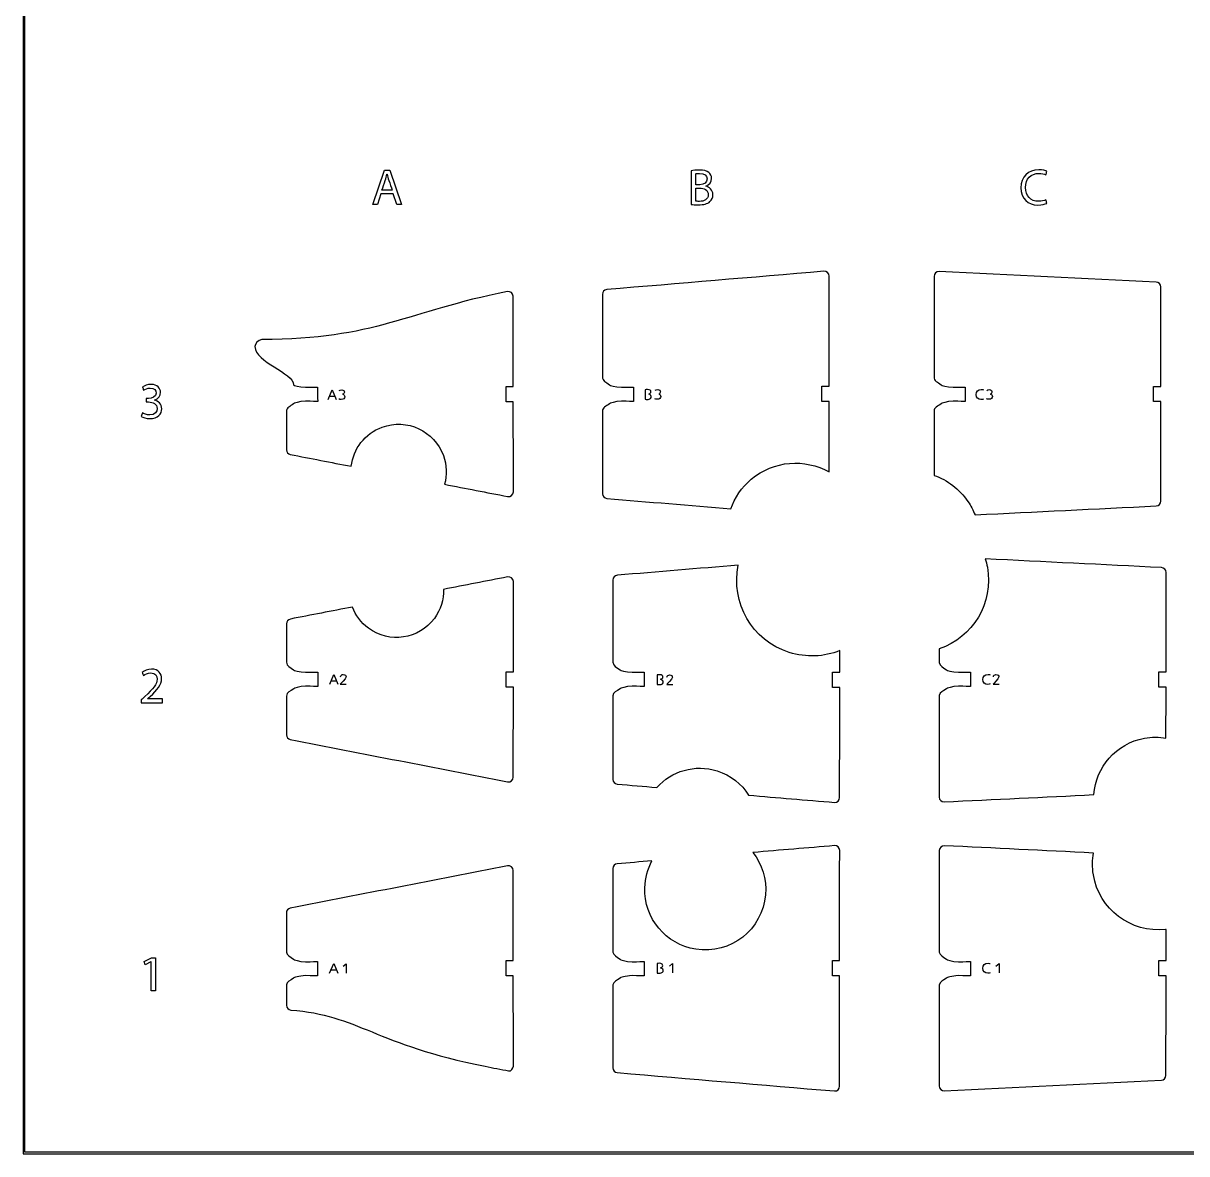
# Model space of a CAD drawing. Extents: x 0 to 430, y 0 to 540.
# Drawn here: x 0 to 242.1, y 0 to 235.4 of the extents above; entities that cross this region are included whole.
import ezdxf

# ---------------------------------------------------------------- set-up
doc = ezdxf.new("R2010")
doc.units = 0
doc.header["$MEASUREMENT"] = 0
doc.layers.add('DEFAULT', color=18, linetype='CONTINUOUS')

msp = doc.modelspace()

# ---------------------------------------------------------------- linework, layer by layer
at = {"layer": 'DEFAULT', "color": 177}
for points in [[(430, 540), (0, 540), (0, 0), (430, 0)], [(429.65, 0.35), (0.35, 0.35), (0.35, 539.65), (429.65, 539.65)], [(74.44, 199.87), (73.7, 197.62), (72.75, 197.62), (75.17, 204.76), (76.28, 204.76), (78.72, 197.62), (77.73, 197.62), (76.97, 199.87)], [(26.59, 39.94), (26.57, 39.94), (25.37, 39.3), (25.19, 40.01), (26.7, 40.81), (27.49, 40.81), (27.49, 33.93), (26.59, 33.93)]]:
    msp.add_lwpolyline(points, close=True, dxfattribs=at)
at = {"layer": 'DEFAULT', "color": 250}
for points in [[(63.46, 157.02), (64.3, 159.04), (65.15, 157.02)], [(64.89, 157.65), (63.73, 157.65)], [(63.78, 97.77), (64.61, 99.79), (65.47, 97.77)], [(65.2, 98.4), (64.04, 98.4)], [(63.76, 37.56), (64.6, 39.58), (65.45, 37.57)], [(66.55, 39.02), (67.2, 39.55), (67.21, 37.6)], [(134.49, 39.07), (135.15, 39.6), (135.15, 37.65)], [(202.43, 39.07), (203.09, 39.6), (203.08, 37.65)], [(65.19, 38.2), (64.03, 38.2)]]:
    msp.add_lwpolyline(points, dxfattribs=at)
at = {"layer": 'DEFAULT', "color": 177}
for points, knots in [([(76.78, 200.59), (76.55, 201.27), (76.32, 201.96), (76.08, 202.64), (75.92, 203.11), (75.82, 203.53), (75.71, 203.94), (75.71, 203.94), (75.7, 203.94), (75.69, 203.94), (75.59, 203.52), (75.47, 203.08), (75.33, 202.65), (75.1, 201.96), (74.87, 201.27), (74.63, 200.59), (75.35, 200.59), (76.07, 200.59), (76.78, 200.59)], [0, 0, 0, 0, 6.147585, 6.147585, 6.147585, 7.147585, 7.147585, 7.147585, 7.207585, 7.207585, 7.207585, 8.207585, 8.207585, 8.207585, 14.383579, 14.383579, 14.383579, 20.473579, 20.473579, 20.473579, 20.473579]), ([(139.02, 204.66), (139.43, 204.75), (140.06, 204.81), (140.71, 204.81), (141.63, 204.81), (142.22, 204.65), (142.66, 204.29), (143.04, 204.02), (143.26, 203.59), (143.26, 203.03), (143.26, 202.34), (142.8, 201.74), (142.05, 201.46), (142.05, 201.46), (142.05, 201.45), (142.05, 201.44), (142.73, 201.27), (143.52, 200.71), (143.52, 199.66), (143.52, 199.04), (143.28, 198.58), (142.92, 198.23), (142.42, 197.77), (141.62, 197.56), (140.45, 197.56), (139.82, 197.56), (139.33, 197.6), (139.02, 197.64), (139.02, 199.98), (139.02, 202.32), (139.02, 204.66)], [19.89, 19.89, 19.89, 19.89, 20.89, 20.89, 20.89, 21.89, 21.89, 21.89, 22.89, 22.89, 22.89, 23.89, 23.89, 23.89, 23.95, 23.95, 23.95, 24.95, 24.95, 24.95, 25.95, 25.95, 25.95, 26.95, 26.95, 26.95, 27.95, 27.95, 27.95, 47.84, 47.84, 47.84, 47.84]), ([(139.94, 201.74), (140.22, 201.74), (140.5, 201.74), (140.78, 201.74), (141.75, 201.74), (142.33, 202.25), (142.33, 202.94), (142.33, 203.77), (141.69, 204.1), (140.76, 204.1), (140.34, 204.1), (140.09, 204.07), (139.94, 204.04), (139.94, 203.27), (139.94, 202.51), (139.94, 201.74)], [6.51, 6.51, 6.51, 6.51, 8.88, 8.88, 8.88, 9.88, 9.88, 9.88, 10.88, 10.88, 10.88, 11.88, 11.88, 11.88, 18.39, 18.39, 18.39, 18.39]), ([(213.02, 197.86), (212.69, 197.69), (212.01, 197.52), (211.14, 197.52), (209.13, 197.52), (207.62, 198.79), (207.62, 201.13), (207.62, 203.36), (209.13, 204.87), (211.34, 204.87), (212.23, 204.87), (212.79, 204.68), (213.03, 204.55), (212.96, 204.3), (212.89, 204.05), (212.81, 203.8), (212.46, 203.97), (211.97, 204.1), (211.37, 204.1), (209.7, 204.1), (208.59, 203.03), (208.59, 201.16), (208.59, 199.41), (209.6, 198.29), (211.33, 198.29), (211.89, 198.29), (212.46, 198.41), (212.83, 198.59), (212.9, 198.34), (212.96, 198.1), (213.02, 197.86)], [2.138308, 2.138308, 2.138308, 2.138308, 3.138308, 3.138308, 3.138308, 4.138308, 4.138308, 4.138308, 5.138308, 5.138308, 5.138308, 6.138308, 6.138308, 6.138308, 8.359524, 8.359524, 8.359524, 9.359524, 9.359524, 9.359524, 10.359524, 10.359524, 10.359524, 11.359524, 11.359524, 11.359524, 12.359524, 12.359524, 12.359524, 14.497832, 14.497832, 14.497832, 14.497832]), ([(139.94, 198.32), (140.12, 198.29), (140.39, 198.28), (140.72, 198.28), (141.67, 198.28), (142.55, 198.63), (142.55, 199.67), (142.55, 200.64), (141.71, 201.04), (140.71, 201.04), (140.45, 201.04), (140.2, 201.04), (139.94, 201.04), (139.94, 200.13), (139.94, 199.23), (139.94, 198.32)], [7.71, 7.71, 7.71, 7.71, 8.71, 8.71, 8.71, 9.71, 9.71, 9.71, 10.71, 10.71, 10.71, 12.87, 12.87, 12.87, 20.58, 20.58, 20.58, 20.58]), ([(24.79, 154.24), (25.06, 154.07), (25.67, 153.81), (26.32, 153.81), (27.51, 153.81), (27.88, 154.57), (27.87, 155.14), (27.86, 156.1), (26.99, 156.52), (26.09, 156.52), (25.92, 156.52), (25.75, 156.52), (25.57, 156.52), (25.57, 156.75), (25.57, 156.98), (25.57, 157.22), (25.75, 157.22), (25.92, 157.22), (26.09, 157.22), (26.77, 157.22), (27.63, 157.56), (27.63, 158.38), (27.63, 158.93), (27.28, 159.42), (26.42, 159.42), (25.87, 159.42), (25.34, 159.17), (25.05, 158.96), (24.96, 159.19), (24.88, 159.41), (24.8, 159.64), (25.16, 159.9), (25.86, 160.17), (26.6, 160.17), (27.96, 160.17), (28.57, 159.36), (28.57, 158.53), (28.57, 157.82), (28.15, 157.22), (27.3, 156.91), (27.3, 156.9), (27.3, 156.89), (27.3, 156.89), (28.15, 156.72), (28.83, 156.08), (28.83, 155.12), (28.83, 154.02), (27.98, 153.06), (26.33, 153.06), (25.55, 153.06), (24.88, 153.3), (24.54, 153.52), (24.62, 153.76), (24.71, 154), (24.79, 154.24)], [2.163331, 2.163331, 2.163331, 2.163331, 3.163331, 3.163331, 3.163331, 4.163331, 4.163331, 4.163331, 5.163331, 5.163331, 5.163331, 6.633331, 6.633331, 6.633331, 8.614331, 8.614331, 8.614331, 10.084331, 10.084331, 10.084331, 11.084331, 11.084331, 11.084331, 12.084331, 12.084331, 12.084331, 13.084331, 13.084331, 13.084331, 15.124551, 15.124551, 15.124551, 16.124551, 16.124551, 16.124551, 17.124551, 17.124551, 17.124551, 18.124551, 18.124551, 18.124551, 18.185551, 18.185551, 18.185551, 19.185551, 19.185551, 19.185551, 20.185551, 20.185551, 20.185551, 21.185551, 21.185551, 21.185551, 23.348882, 23.348882, 23.348882, 23.348882]), ([(24.57, 93.91), (24.57, 94.1), (24.57, 94.29), (24.57, 94.48), (24.81, 94.71), (25.06, 94.95), (25.3, 95.19), (27.06, 96.86), (27.85, 97.75), (27.86, 98.78), (27.86, 99.48), (27.52, 100.13), (26.5, 100.13), (25.87, 100.13), (25.35, 99.81), (25.04, 99.55), (24.94, 99.77), (24.84, 99.98), (24.74, 100.2), (25.22, 100.61), (25.89, 100.9), (26.69, 100.9), (28.17, 100.9), (28.79, 99.89), (28.79, 98.9), (28.79, 97.63), (27.87, 96.6), (26.42, 95.21), (26.24, 95.04), (26.05, 94.87), (25.87, 94.7), (25.87, 94.69), (25.87, 94.69), (25.87, 94.68), (26.9, 94.68), (27.93, 94.68), (28.96, 94.68), (28.96, 94.42), (28.96, 94.16), (28.96, 93.91), (27.5, 93.91), (26.03, 93.91), (24.57, 93.91)], [12.449, 12.449, 12.449, 12.449, 14.069, 14.069, 14.069, 16.954308, 16.954308, 16.954308, 17.954308, 17.954308, 17.954308, 18.954308, 18.954308, 18.954308, 19.954308, 19.954308, 19.954308, 21.996101, 21.996101, 21.996101, 22.996101, 22.996101, 22.996101, 23.996101, 23.996101, 23.996101, 24.996101, 24.996101, 24.996101, 27.117705, 27.117705, 27.117705, 27.178705, 27.178705, 27.178705, 35.937705, 35.937705, 35.937705, 38.126705, 38.126705, 38.126705, 50.575705, 50.575705, 50.575705, 50.575705])]:
    msp.add_open_spline(points, degree=3, knots=knots, dxfattribs=at)
at = {"layer": 'DEFAULT', "color": 240}
for points, knots in [([(167.73, 141.94), (162.69, 144.79), (156.19, 144.38), (151.51, 140.41), (149.5, 138.72), (148.07, 136.58), (147.26, 134.27), (138.66, 134.99), (130.06, 135.71), (121.46, 136.42), (120.94, 136.47), (120.54, 136.9), (120.54, 137.42), (120.54, 143.14), (120.53, 148.85), (120.53, 154.57), (120.53, 155.47), (121.28, 155.53), (122.03, 156.16), (122.03, 156.22), (123.14, 156.67), (124.53, 156.67), (125.91, 156.67), (126.69, 156.62), (127.03, 156.62), (127.03, 157.62), (127.03, 158.62), (127.02, 159.62), (126.69, 159.62), (125.91, 159.57), (124.53, 159.57), (123.15, 159.57), (122.03, 160.02), (122.03, 160.07), (121.28, 160.7), (120.53, 160.85), (120.53, 161.76), (120.53, 167.48), (120.52, 173.2), (120.52, 178.91), (120.52, 179.43), (120.91, 179.87), (121.43, 179.91), (136.5, 181.18), (151.56, 182.45), (166.63, 183.73), (167.21, 183.77), (167.71, 183.32), (167.71, 182.73), (167.71, 175.08), (167.72, 167.43), (167.72, 159.79), (167.22, 159.79), (166.72, 159.79), (166.22, 159.79), (166.22, 158.72), (166.22, 157.66), (166.22, 156.59), (166.72, 156.59), (167.22, 156.59), (167.72, 156.59), (167.72, 151.71), (167.73, 146.83), (167.73, 141.94)], [41.53001, 41.53001, 41.53001, 41.53001, 42.53001, 42.53001, 42.53001, 43.53001, 43.53001, 43.53001, 116.934742, 116.934742, 116.934742, 117.934742, 117.934742, 117.934742, 166.54475, 166.54475, 166.54475, 167.54475, 167.54475, 167.54475, 168.54475, 168.54475, 168.54475, 169.54475, 169.54475, 169.54475, 178.034774, 178.034774, 178.034774, 179.034774, 179.034774, 179.034774, 180.034774, 180.034774, 180.034774, 181.034774, 181.034774, 181.034774, 229.654783, 229.654783, 229.654783, 230.654783, 230.654783, 230.654783, 359.220892, 359.220892, 359.220892, 360.220892, 360.220892, 360.220892, 425.260899, 425.260899, 425.260899, 429.501899, 429.501899, 429.501899, 438.561899, 438.561899, 438.561899, 442.802911, 442.802911, 442.802911, 484.332921, 484.332921, 484.332921, 484.332921]), ([(236.74, 135.88), (236.74, 135.35), (236.32, 134.9), (235.79, 134.88), (223.22, 134.26), (210.65, 133.64), (198.08, 133.03), (197.7, 133.98), (197.21, 134.92), (196.61, 135.81), (194.82, 138.43), (192.32, 140.26), (189.55, 141.24), (189.55, 145.68), (189.55, 150.12), (189.55, 154.57), (189.55, 155.47), (190.29, 155.53), (191.05, 156.16), (191.05, 156.22), (192.16, 156.67), (193.54, 156.67), (194.93, 156.67), (195.71, 156.62), (196.05, 156.62), (196.05, 157.62), (196.04, 158.62), (196.04, 159.62), (195.7, 159.62), (194.93, 159.57), (193.54, 159.57), (192.17, 159.57), (191.04, 160.02), (191.04, 160.07), (190.29, 160.7), (189.54, 160.85), (189.54, 161.76), (189.54, 168.73), (189.54, 175.7), (189.54, 182.67), (189.54, 183.25), (190.02, 183.7), (190.59, 183.68), (205.65, 182.94), (220.72, 182.21), (235.78, 181.47), (236.31, 181.45), (236.73, 181.01), (236.73, 180.48), (236.74, 173.57), (236.74, 166.67), (236.74, 159.77), (236.24, 159.77), (235.74, 159.77), (235.24, 159.77), (235.24, 158.71), (235.24, 157.64), (235.24, 156.58), (235.74, 156.58), (236.24, 156.58), (236.74, 156.58), (236.74, 149.68), (236.74, 142.78), (236.74, 135.88)], [58.680001, 58.680001, 58.680001, 58.680001, 59.680001, 59.680001, 59.680001, 166.709839, 166.709839, 166.709839, 167.709839, 167.709839, 167.709839, 168.709839, 168.709839, 168.709839, 206.499839, 206.499839, 206.499839, 207.499839, 207.499839, 207.499839, 208.499839, 208.499839, 208.499839, 209.499839, 209.499839, 209.499839, 217.98986, 217.98986, 217.98986, 218.98986, 218.98986, 218.98986, 219.98986, 219.98986, 219.98986, 220.98986, 220.98986, 220.98986, 280.269861, 280.269861, 280.269861, 281.269861, 281.269861, 281.269861, 409.53274, 409.53274, 409.53274, 410.53274, 410.53274, 410.53274, 469.22274, 469.22274, 469.22274, 473.47274, 473.47274, 473.47274, 482.522746, 482.522746, 482.522746, 486.762746, 486.762746, 486.762746, 545.442747, 545.442747, 545.442747, 545.442747]), ([(102, 137.82), (102, 137.19), (101.43, 136.72), (100.81, 136.84), (96.44, 137.68), (92.07, 138.53), (87.69, 139.37), (88.21, 141.28), (88.16, 143.35), (87.44, 145.35), (85.56, 150.5), (79.86, 153.16), (74.7, 151.28), (71.07, 149.95), (68.68, 146.73), (68.25, 143.13), (64.03, 143.94), (59.81, 144.76), (55.58, 145.58), (55.12, 145.67), (54.78, 146.08), (54.78, 146.56), (54.77, 149.21), (54.77, 151.86), (54.77, 154.52), (54.77, 155.43), (55.51, 155.53), (56.27, 156.16), (56.27, 156.22), (57.38, 156.67), (58.76, 156.67), (60.15, 156.67), (60.93, 156.62), (61.27, 156.62), (61.27, 157.62), (61.26, 158.62), (61.26, 159.62), (60.92, 159.62), (60.15, 159.57), (58.76, 159.57), (57.39, 159.57), (56.26, 160.02), (56.26, 160.07), (56.26, 162.66), (48.22, 164.76), (48.22, 168.07), (48.22, 168.55), (48.82, 169.5), (49.65, 169.5), (73.34, 169.53), (79.76, 175.39), (100.77, 179.49), (101.38, 179.61), (101.95, 179.14), (101.95, 178.51), (101.96, 172.26), (101.97, 166.01), (101.98, 159.76), (101.48, 159.76), (100.98, 159.76), (100.48, 159.76), (100.48, 158.7), (100.48, 157.63), (100.48, 156.56), (100.98, 156.57), (101.48, 156.57), (101.98, 156.57), (101.99, 150.32), (102, 144.07), (102, 137.82)], [53.140034, 53.140034, 53.140034, 53.140034, 54.140034, 54.140034, 54.140034, 92.006969, 92.006969, 92.006969, 93.006969, 93.006969, 93.006969, 94.006969, 94.006969, 94.006969, 95.006969, 95.006969, 95.006969, 131.571619, 131.571619, 131.571619, 132.571619, 132.571619, 132.571619, 155.141639, 155.141639, 155.141639, 156.141639, 156.141639, 156.141639, 157.141639, 157.141639, 157.141639, 158.141639, 158.141639, 158.141639, 166.631662, 166.631662, 166.631662, 167.631662, 167.631662, 167.631662, 168.631662, 168.631662, 168.631662, 169.631662, 169.631662, 169.631662, 170.631662, 170.631662, 170.631662, 171.631662, 171.631662, 171.631662, 172.631662, 172.631662, 172.631662, 225.771709, 225.771709, 225.771709, 230.01172, 230.01172, 230.01172, 239.07172, 239.07172, 239.07172, 243.321732, 243.321732, 243.321732, 296.461766, 296.461766, 296.461766, 296.461766]), ([(236.33, 100.34), (236.33, 99.27), (236.33, 98.21), (236.33, 97.14), (236.83, 97.14), (237.33, 97.14), (237.83, 97.14), (237.83, 93.61), (237.82, 90.07), (237.82, 86.53), (236.37, 86.78), (234.85, 86.79), (233.32, 86.51), (227.42, 85.44), (223.2, 80.48), (222.83, 74.76), (212.44, 74.26), (202.06, 73.76), (191.67, 73.25), (191.1, 73.23), (190.63, 73.68), (190.63, 74.25), (190.63, 81.3), (190.63, 88.35), (190.64, 95.4), (190.73, 96.15), (191.43, 96.24), (192.12, 96.82), (192.15, 96.89), (193.26, 97.32), (194.62, 97.33), (196.01, 97.33), (196.78, 97.28), (197.13, 97.29), (197.12, 98.28), (197.12, 99.28), (197.12, 100.28), (196.78, 100.29), (196.01, 100.23), (194.62, 100.23), (193.25, 100.23), (192.12, 100.68), (192.12, 100.73), (191.43, 101.32), (190.73, 101.49), (190.64, 102.24), (190.64, 103.2), (190.64, 104.17), (190.64, 105.14), (197.62, 107.49), (202, 114.67), (200.64, 122.13), (200.53, 122.72), (200.39, 123.29), (200.22, 123.85), (212.44, 123.24), (224.67, 122.64), (236.89, 122.04), (237.42, 122.01), (237.84, 121.57), (237.84, 121.04), (237.84, 114.14), (237.83, 107.24), (237.83, 100.34), (237.33, 100.34), (236.83, 100.34), (236.33, 100.34)], [4.25, 4.25, 4.25, 4.25, 13.31, 13.31, 13.31, 17.549, 17.549, 17.549, 47.619002, 47.619002, 47.619002, 48.619002, 48.619002, 48.619002, 49.619002, 49.619002, 49.619002, 138.042162, 138.042162, 138.042162, 139.042162, 139.042162, 139.042162, 198.99217, 198.99217, 198.99217, 199.99217, 199.99217, 199.99217, 200.99217, 200.99217, 200.99217, 201.99217, 201.99217, 201.99217, 210.471193, 210.471193, 210.471193, 211.471193, 211.471193, 211.471193, 212.471193, 212.471193, 212.471193, 213.471193, 213.471193, 213.471193, 221.691198, 221.691198, 221.691198, 222.691198, 222.691198, 222.691198, 223.691198, 223.691198, 223.691198, 327.756719, 327.756719, 327.756719, 328.756719, 328.756719, 328.756719, 387.437722, 387.437722, 387.437722, 391.687722, 391.687722, 391.687722, 391.687722]), ([(168.41, 100.28), (168.41, 99.21), (168.41, 98.15), (168.41, 97.08), (168.91, 97.08), (169.41, 97.08), (169.91, 97.08), (169.91, 89.43), (169.91, 81.79), (169.9, 74.14), (169.9, 73.55), (169.4, 73.09), (168.82, 73.14), (162.87, 73.64), (156.91, 74.14), (150.96, 74.65), (149.51, 76.98), (147.26, 78.82), (144.43, 79.71), (139.79, 81.19), (134.91, 79.68), (131.86, 76.25), (129.12, 76.49), (126.38, 76.72), (123.63, 76.95), (123.11, 76.99), (122.71, 77.43), (122.71, 77.94), (122.71, 83.73), (122.72, 89.51), (122.72, 95.3), (122.75, 96.14), (123.48, 96.21), (124.21, 96.82), (124.24, 96.89), (125.35, 97.32), (126.71, 97.33), (128.1, 97.33), (128.87, 97.28), (129.22, 97.29), (129.21, 98.28), (129.21, 99.28), (129.21, 100.28), (128.87, 100.29), (128.09, 100.23), (126.71, 100.23), (125.33, 100.23), (124.21, 100.68), (124.21, 100.73), (123.49, 101.34), (122.77, 101.51), (122.72, 102.32), (122.72, 108.03), (122.72, 113.73), (122.72, 119.44), (122.72, 119.96), (123.12, 120.39), (123.64, 120.44), (132.03, 121.14), (140.42, 121.84), (148.81, 122.54), (147.16, 114.76), (151.66, 106.84), (159.4, 104.37), (162.98, 103.24), (166.67, 103.46), (169.91, 104.74), (169.91, 103.25), (169.91, 101.77), (169.91, 100.28), (169.41, 100.28), (168.91, 100.28), (168.41, 100.28)], [4.24, 4.24, 4.24, 4.24, 13.299, 13.299, 13.299, 17.539, 17.539, 17.539, 82.580001, 82.580001, 82.580001, 83.580001, 83.580001, 83.580001, 134.388987, 134.388987, 134.388987, 135.388987, 135.388987, 135.388987, 136.388987, 136.388987, 136.388987, 159.810981, 159.810981, 159.810981, 160.810981, 160.810981, 160.810981, 210.010982, 210.010982, 210.010982, 211.010982, 211.010982, 211.010982, 212.010982, 212.010982, 212.010982, 213.010982, 213.010982, 213.010982, 221.490006, 221.490006, 221.490006, 222.490006, 222.490006, 222.490006, 223.490006, 223.490006, 223.490006, 224.490006, 224.490006, 224.490006, 273.00001, 273.00001, 273.00001, 274.00001, 274.00001, 274.00001, 345.600248, 345.600248, 345.600248, 346.600248, 346.600248, 346.600248, 347.600248, 347.600248, 347.600248, 360.250248, 360.250248, 360.250248, 364.490248, 364.490248, 364.490248, 364.490248]), ([(100.5, 100.36), (100.5, 99.29), (100.5, 98.23), (100.5, 97.16), (101, 97.16), (101.5, 97.16), (102, 97.16), (101.99, 90.91), (101.99, 84.67), (101.99, 78.42), (101.99, 77.79), (101.42, 77.32), (100.8, 77.44), (85.73, 80.37), (70.66, 83.3), (55.58, 86.24), (55.12, 86.33), (54.78, 86.74), (54.78, 87.22), (54.78, 89.91), (54.78, 92.6), (54.78, 95.29), (54.81, 96.14), (55.54, 96.21), (56.28, 96.82), (56.3, 96.89), (57.41, 97.32), (58.77, 97.33), (60.16, 97.33), (60.94, 97.28), (61.28, 97.29), (61.28, 98.28), (61.27, 99.28), (61.27, 100.28), (60.93, 100.28), (60.16, 100.23), (58.77, 100.23), (57.4, 100.23), (56.27, 100.68), (56.27, 100.73), (55.55, 101.34), (54.83, 101.51), (54.78, 102.32), (54.78, 104.99), (54.78, 107.66), (54.78, 110.34), (54.78, 110.81), (55.12, 111.22), (55.6, 111.32), (59.9, 112.15), (64.2, 112.99), (68.51, 113.82), (69.15, 112.11), (70.27, 110.56), (71.85, 109.39), (76.21, 106.18), (82.34, 107.11), (85.55, 111.46), (86.89, 113.27), (87.5, 115.4), (87.46, 117.5), (91.91, 118.36), (96.36, 119.23), (100.81, 120.09), (101.43, 120.21), (102, 119.73), (102, 119.11), (102, 112.86), (102, 106.61), (102, 100.36), (101.5, 100.36), (101, 100.36), (100.5, 100.36)], [4.25, 4.25, 4.25, 4.25, 13.31, 13.31, 13.31, 17.55, 17.55, 17.55, 70.690004, 70.690004, 70.690004, 71.690004, 71.690004, 71.690004, 202.265849, 202.265849, 202.265849, 203.265849, 203.265849, 203.265849, 226.155851, 226.155851, 226.155851, 227.155851, 227.155851, 227.155851, 228.155851, 228.155851, 228.155851, 229.155851, 229.155851, 229.155851, 237.635875, 237.635875, 237.635875, 238.635875, 238.635875, 238.635875, 239.635875, 239.635875, 239.635875, 240.635875, 240.635875, 240.635875, 263.345877, 263.345877, 263.345877, 264.345877, 264.345877, 264.345877, 301.628179, 301.628179, 301.628179, 302.628179, 302.628179, 302.628179, 303.628179, 303.628179, 303.628179, 304.628179, 304.628179, 304.628179, 343.185214, 343.185214, 343.185214, 344.185214, 344.185214, 344.185214, 397.325215, 397.325215, 397.325215, 401.575215, 401.575215, 401.575215, 401.575215]), ([(168.4, 40.21), (168.4, 39.14), (168.4, 38.08), (168.4, 37.01), (168.9, 37.01), (169.4, 37.01), (169.9, 37.01), (169.9, 29.36), (169.89, 21.71), (169.89, 14.06), (169.89, 13.48), (169.39, 13.02), (168.81, 13.07), (153.74, 14.34), (138.68, 15.61), (123.62, 16.88), (123.1, 16.92), (122.7, 17.36), (122.7, 17.87), (122.7, 23.63), (122.7, 29.38), (122.71, 35.14), (122.8, 35.89), (123.49, 35.98), (124.2, 36.57), (124.2, 36.6), (124.48, 36.72), (124.93, 36.84), (125.38, 36.96), (126.01, 37.07), (126.7, 37.08), (128.08, 37.08), (128.86, 37.03), (129.2, 37.03), (129.2, 38.03), (129.2, 39.03), (129.19, 40.03), (128.86, 40.03), (128.08, 39.98), (126.7, 39.98), (125.32, 39.98), (124.2, 40.42), (124.2, 40.48), (123.5, 41.07), (122.8, 41.24), (122.71, 42), (122.71, 42), (122.71, 59.37), (122.71, 59.37), (122.71, 59.89), (123.11, 60.32), (123.63, 60.36), (126.03, 60.56), (128.44, 60.77), (130.85, 60.97), (129.95, 59.3), (129.41, 57.4), (129.35, 55.35), (129.16, 49.07), (133.75, 43.54), (139.96, 42.56), (147.25, 41.42), (153.86, 46.7), (154.48, 53.93), (154.76, 57.21), (153.76, 60.32), (151.87, 62.73), (157.52, 63.2), (163.17, 63.67), (168.82, 64.15), (169.4, 64.19), (169.91, 63.74), (169.91, 63.15), (169.9, 55.5), (169.9, 47.85), (169.9, 40.21), (169.4, 40.21), (168.9, 40.21), (168.4, 40.21)], [4.25, 4.25, 4.25, 4.25, 13.3, 13.3, 13.3, 17.55, 17.55, 17.55, 82.600003, 82.600003, 82.600003, 83.600003, 83.600003, 83.600003, 212.15347, 212.15347, 212.15347, 213.15347, 213.15347, 213.15347, 262.083474, 262.083474, 262.083474, 263.083474, 263.083474, 263.083474, 264.083474, 264.083474, 264.083474, 265.083474, 265.083474, 265.083474, 266.083474, 266.083474, 266.083474, 274.5735, 274.5735, 274.5735, 275.5735, 275.5735, 275.5735, 276.5735, 276.5735, 276.5735, 277.5735, 277.5735, 277.5735, 278.5735, 278.5735, 278.5735, 279.5735, 279.5735, 279.5735, 300.104918, 300.104918, 300.104918, 301.104918, 301.104918, 301.104918, 302.104918, 302.104918, 302.104918, 303.104918, 303.104918, 303.104918, 304.104918, 304.104918, 304.104918, 352.313657, 352.313657, 352.313657, 353.313657, 353.313657, 353.313657, 418.35366, 418.35366, 418.35366, 422.60366, 422.60366, 422.60366, 422.60366]), ([(190.63, 35.12), (190.72, 35.88), (191.42, 35.98), (192.13, 36.57), (192.13, 36.6), (192.4, 36.72), (192.86, 36.84), (193.31, 36.96), (193.93, 37.07), (194.62, 37.08), (196.01, 37.08), (196.79, 37.03), (197.13, 37.03), (197.13, 38.03), (197.12, 39.03), (197.12, 40.03), (196.78, 40.03), (196.01, 39.98), (194.62, 39.98), (193.25, 39.98), (192.12, 40.42), (192.12, 40.48), (191.42, 41.07), (190.72, 41.24), (190.63, 42), (190.64, 49.05), (190.64, 56.09), (190.64, 63.14), (190.64, 63.71), (191.12, 64.16), (191.69, 64.13), (202.03, 63.62), (212.38, 63.12), (222.73, 62.61), (222.48, 61.16), (222.45, 59.64), (222.71, 58.08), (223.86, 50.93), (230.54, 45.9), (237.74, 46.69), (237.77, 46.7), (237.8, 46.7), (237.83, 46.7), (237.83, 44.54), (237.83, 42.37), (237.83, 40.21), (237.33, 40.21), (236.83, 40.21), (236.33, 40.21), (236.33, 39.15), (236.33, 38.08), (236.33, 37.02), (236.83, 37.01), (237.33, 37.01), (237.83, 37.01), (237.83, 30.11), (237.82, 23.21), (237.82, 16.32), (237.82, 15.78), (237.4, 15.34), (236.87, 15.32), (221.81, 14.58), (206.74, 13.85), (191.68, 13.11), (191.11, 13.09), (190.63, 13.54), (190.63, 14.11), (190.63, 21.12), (190.63, 28.12), (190.63, 35.12)], [59.550003, 59.550003, 59.550003, 59.550003, 60.550003, 60.550003, 60.550003, 61.550003, 61.550003, 61.550003, 62.550003, 62.550003, 62.550003, 63.550003, 63.550003, 63.550003, 72.040027, 72.040027, 72.040027, 73.040027, 73.040027, 73.040027, 74.040027, 74.040027, 74.040027, 75.040027, 75.040027, 75.040027, 134.93903, 134.93903, 134.93903, 135.93903, 135.93903, 135.93903, 224.025518, 224.025518, 224.025518, 225.025518, 225.025518, 225.025518, 226.025518, 226.025518, 226.025518, 227.025518, 227.025518, 227.025518, 245.435518, 245.435518, 245.435518, 249.685532, 249.685532, 249.685532, 258.746532, 258.746532, 258.746532, 262.996544, 262.996544, 262.996544, 321.666547, 321.666547, 321.666547, 322.666547, 322.666547, 322.666547, 450.918925, 450.918925, 450.918925, 451.918925, 451.918925, 451.918925, 511.468928, 511.468928, 511.468928, 511.468928]), ([(54.76, 42), (54.76, 44.71), (54.75, 47.42), (54.75, 50.13), (54.75, 50.6), (55.09, 51.02), (55.56, 51.11), (70.63, 54.06), (85.7, 57), (100.77, 59.95), (101.38, 60.07), (101.96, 59.59), (101.96, 58.97), (101.96, 52.72), (101.97, 46.47), (101.98, 40.22), (101.48, 40.22), (100.98, 40.22), (100.48, 40.22), (100.48, 39.15), (100.48, 38.09), (100.49, 37.02), (100.99, 37.02), (101.48, 37.02), (101.98, 37.02), (101.99, 30.77), (102, 24.51), (102, 18.26), (102, 17.7), (101.55, 17.15), (101.01, 17.26), (99.38, 17.57), (97.75, 17.89), (96.13, 18.2), (73.38, 22.67), (69.56, 28.9), (55.69, 29.92), (55.18, 29.96), (54.77, 30.39), (54.77, 30.92), (54.77, 32.34), (54.77, 33.76), (54.77, 35.18), (54.88, 35.89), (55.56, 35.99), (56.25, 36.57), (56.25, 36.6), (56.53, 36.72), (56.98, 36.84), (57.43, 36.96), (58.06, 37.07), (58.75, 37.08), (60.14, 37.08), (60.91, 37.03), (61.25, 37.03), (61.25, 38.03), (61.25, 39.03), (61.25, 40.03), (60.91, 40.03), (60.13, 39.98), (58.75, 39.98), (57.37, 39.98), (56.25, 40.42), (56.25, 40.48), (55.55, 41.06), (54.85, 41.25), (54.76, 42)], [0, 0, 0, 0, 23.020009, 23.020009, 23.020009, 24.020009, 24.020009, 24.020009, 154.595178, 154.595178, 154.595178, 155.595178, 155.595178, 155.595178, 208.735212, 208.735212, 208.735212, 212.985212, 212.985212, 212.985212, 222.044234, 222.044234, 222.044234, 226.284234, 226.284234, 226.284234, 279.484268, 279.484268, 279.484268, 280.484268, 280.484268, 280.484268, 294.569643, 294.569643, 294.569643, 295.569643, 295.569643, 295.569643, 296.569643, 296.569643, 296.569643, 308.659648, 308.659648, 308.659648, 309.659648, 309.659648, 309.659648, 310.659648, 310.659648, 310.659648, 311.659648, 311.659648, 311.659648, 312.659648, 312.659648, 312.659648, 321.150671, 321.150671, 321.150671, 322.150671, 322.150671, 322.150671, 323.150671, 323.150671, 323.150671, 324.150671, 324.150671, 324.150671, 324.150671])]:
    msp.add_open_spline(points, degree=3, knots=knots, dxfattribs=at)
at = {"layer": 'DEFAULT', "color": 250}
for points, knots in [([(65.76, 158.89), (65.86, 158.96), (66.06, 159.04), (66.27, 159.04), (66.65, 159.04), (66.83, 158.81), (66.83, 158.57), (66.83, 158.37), (66.71, 158.2), (66.47, 158.11), (66.71, 158.06), (66.9, 157.88), (66.9, 157.61), (66.9, 157.3), (66.66, 157.02), (66.19, 157.02), (65.98, 157.02), (65.78, 157.09), (65.69, 157.15)], [0, 0, 0, 0, 1, 1, 1, 2, 2, 2, 3.017, 3.017, 3.017, 4.017, 4.017, 4.017, 5.017, 5.017, 5.017, 6.017, 6.017, 6.017, 6.017]), ([(129.44, 159.06), (129.55, 159.09), (129.73, 159.11), (129.91, 159.11), (130.17, 159.11), (130.34, 159.06), (130.47, 158.96), (130.57, 158.88), (130.64, 158.76), (130.64, 158.6), (130.64, 158.41), (130.38, 158.24), (130.17, 158.16), (130.17, 158.16), (130.71, 157.95), (130.71, 157.65), (130.71, 157.47), (130.64, 157.34), (130.54, 157.24), (130.4, 157.11), (130.17, 157.05), (129.84, 157.05), (129.66, 157.05), (129.52, 157.06), (129.44, 157.08), (129.44, 157.74), (129.44, 158.4), (129.44, 159.06)], [5.636001, 5.636001, 5.636001, 5.636001, 6.636001, 6.636001, 6.636001, 7.636001, 7.636001, 7.636001, 8.636001, 8.636001, 8.636001, 9.636001, 9.636001, 9.636001, 10.636001, 10.636001, 10.636001, 11.636001, 11.636001, 11.636001, 12.636001, 12.636001, 12.636001, 13.636001, 13.636001, 13.636001, 19.272002, 19.272002, 19.272002, 19.272002]), ([(131.53, 158.94), (131.63, 159.01), (131.83, 159.09), (132.04, 159.09), (132.42, 159.09), (132.59, 158.86), (132.6, 158.62), (132.6, 158.42), (132.48, 158.25), (132.24, 158.16), (132.48, 158.11), (132.67, 157.93), (132.67, 157.66), (132.67, 157.35), (132.43, 157.07), (131.96, 157.07), (131.74, 157.07), (131.55, 157.14), (131.45, 157.2)], [0, 0, 0, 0, 1, 1, 1, 2, 2, 2, 3.017, 3.017, 3.017, 4.017, 4.017, 4.017, 5.017, 5.017, 5.017, 6.017, 6.017, 6.017, 6.017]), ([(199.85, 157.13), (199.76, 157.08), (199.57, 157.03), (199.32, 157.03), (198.75, 157.03), (198.32, 157.39), (198.32, 158.05), (198.32, 158.69), (198.75, 159.12), (199.38, 159.12), (199.63, 159.12), (199.79, 159.06), (199.86, 159.03)], [0, 0, 0, 0, 1, 1, 1, 2, 2, 2, 3, 3, 3, 4, 4, 4, 4]), ([(200.54, 158.93), (200.65, 159.01), (200.84, 159.08), (201.05, 159.08), (201.44, 159.08), (201.61, 158.85), (201.61, 158.62), (201.61, 158.42), (201.49, 158.25), (201.25, 158.15), (201.49, 158.1), (201.69, 157.92), (201.69, 157.65), (201.69, 157.34), (201.44, 157.07), (200.98, 157.07), (200.76, 157.07), (200.56, 157.14), (200.47, 157.2)], [0, 0, 0, 0, 1, 1, 1, 2, 2, 2, 3.017, 3.017, 3.017, 4.017, 4.017, 4.017, 5.017, 5.017, 5.017, 6.017, 6.017, 6.017, 6.017]), ([(66.02, 99.28), (66.02, 99.65), (66.35, 99.77), (66.58, 99.77), (66.99, 99.77), (67.17, 99.56), (67.17, 99.28), (67.17, 98.92), (65.97, 97.78), (65.97, 97.78), (66.39, 97.78), (66.8, 97.78), (67.22, 97.78)], [0, 0, 0, 0, 1, 1, 1, 2, 2, 2, 3, 3, 3, 6.528, 6.528, 6.528, 6.528]), ([(131.92, 99.68), (132.04, 99.7), (132.22, 99.72), (132.4, 99.72), (132.66, 99.72), (132.83, 99.67), (132.95, 99.57), (133.06, 99.49), (133.12, 99.37), (133.12, 99.22), (133.12, 99.02), (132.86, 98.85), (132.65, 98.77), (132.65, 98.77), (133.2, 98.56), (133.2, 98.26), (133.2, 98.08), (133.13, 97.95), (133.03, 97.85), (132.89, 97.72), (132.66, 97.66), (132.33, 97.66), (132.15, 97.66), (132.01, 97.68), (131.92, 97.69), (131.92, 98.35), (131.92, 99.01), (131.92, 99.68)], [5.635, 5.635, 5.635, 5.635, 6.635, 6.635, 6.635, 7.635, 7.635, 7.635, 8.635, 8.635, 8.635, 9.635, 9.635, 9.635, 10.635, 10.635, 10.635, 11.635, 11.635, 11.635, 12.635, 12.635, 12.635, 13.635, 13.635, 13.635, 19.27, 19.27, 19.27, 19.27]), ([(133.96, 99.2), (133.96, 99.57), (134.29, 99.68), (134.51, 99.68), (134.93, 99.68), (135.11, 99.48), (135.11, 99.2), (135.11, 98.84), (133.91, 97.7), (133.91, 97.7), (134.33, 97.7), (134.74, 97.7), (135.16, 97.7)], [0, 0, 0, 0, 1, 1, 1, 2, 2, 2, 3, 3, 3, 6.528001, 6.528001, 6.528001, 6.528001]), ([(201.25, 97.82), (201.16, 97.77), (200.97, 97.72), (200.72, 97.72), (200.15, 97.72), (199.72, 98.08), (199.72, 98.74), (199.72, 99.38), (200.15, 99.8), (200.78, 99.8), (201.03, 99.8), (201.19, 99.75), (201.26, 99.71)], [0, 0, 0, 0, 1, 1, 1, 2, 2, 2, 3, 3, 3, 4, 4, 4, 4]), ([(201.89, 99.27), (201.89, 99.63), (202.22, 99.75), (202.44, 99.75), (202.86, 99.75), (203.04, 99.55), (203.04, 99.27), (203.04, 98.91), (201.84, 97.77), (201.84, 97.77), (202.26, 97.77), (202.67, 97.77), (203.09, 97.77)], [0, 0, 0, 0, 1, 1, 1, 2, 2, 2, 3, 3, 3, 6.528001, 6.528001, 6.528001, 6.528001]), ([(131.91, 39.61), (132.03, 39.63), (132.21, 39.65), (132.39, 39.65), (132.65, 39.65), (132.82, 39.6), (132.94, 39.5), (133.05, 39.42), (133.11, 39.3), (133.11, 39.15), (133.11, 38.95), (132.85, 38.78), (132.64, 38.7), (132.64, 38.7), (133.19, 38.49), (133.19, 38.19), (133.19, 38.02), (133.12, 37.88), (133.01, 37.78), (132.87, 37.66), (132.65, 37.6), (132.32, 37.6), (132.14, 37.6), (132, 37.61), (131.91, 37.62), (131.91, 38.28), (131.91, 38.95), (131.91, 39.61)], [5.635, 5.635, 5.635, 5.635, 6.635, 6.635, 6.635, 7.635, 7.635, 7.635, 8.635, 8.635, 8.635, 9.635, 9.635, 9.635, 10.635, 10.635, 10.635, 11.635, 11.635, 11.635, 12.635, 12.635, 12.635, 13.635, 13.635, 13.635, 19.270001, 19.270001, 19.270001, 19.270001]), ([(201.25, 37.68), (201.16, 37.63), (200.96, 37.58), (200.72, 37.58), (200.15, 37.58), (199.72, 37.94), (199.72, 38.61), (199.72, 39.24), (200.15, 39.67), (200.78, 39.67), (201.03, 39.67), (201.19, 39.61), (201.26, 39.58)], [0, 0, 0, 0, 1, 1, 1, 2, 2, 2, 3, 3, 3, 4, 4, 4, 4])]:
    msp.add_open_spline(points, degree=3, knots=knots, dxfattribs=at)

doc.saveas('drawing.dxf')
